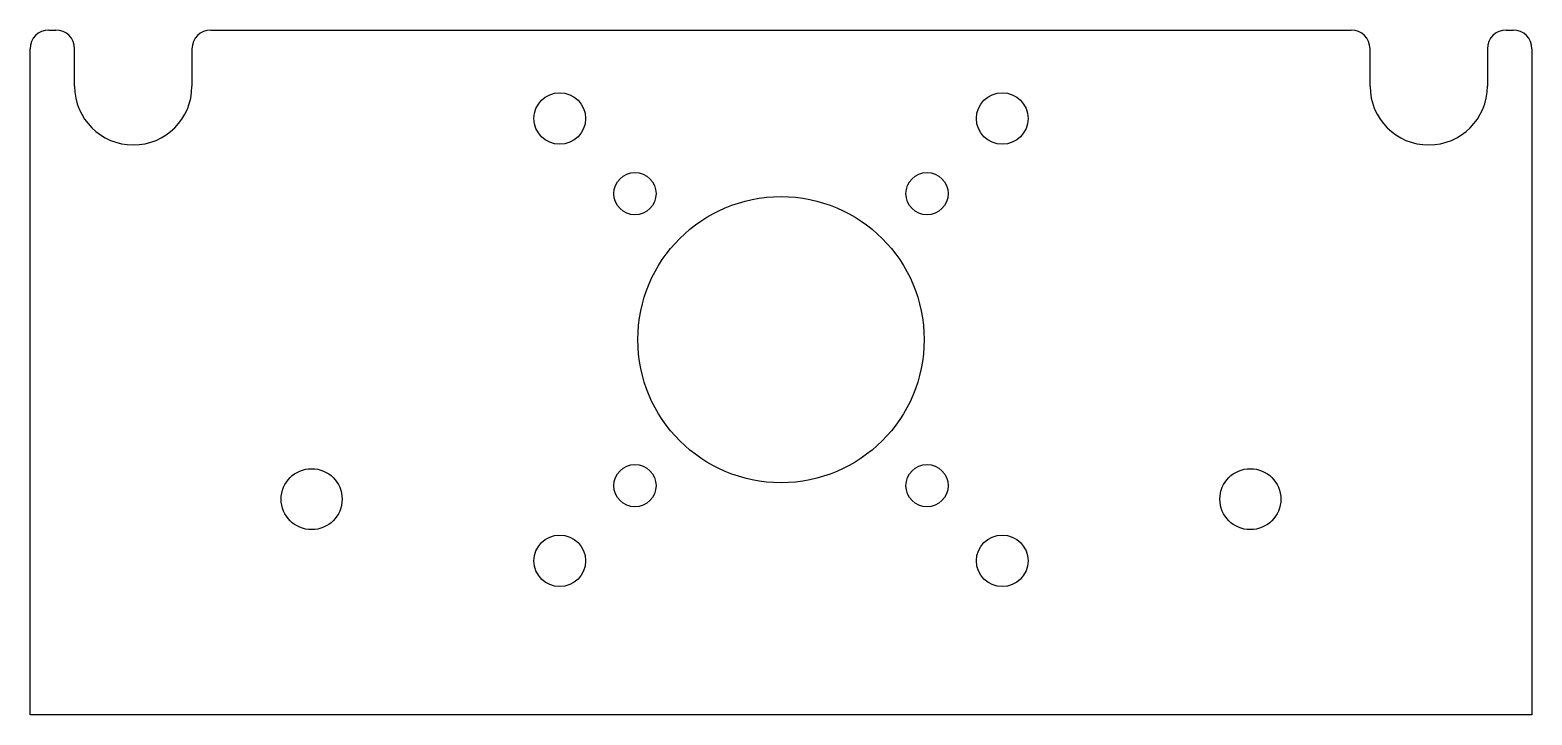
# Model space of a CAD drawing. Header units: millimetres. Extents: x -80 to 80, y -19 to 54.
import ezdxf

# ---------------------------------------------------------------- set-up
doc = ezdxf.new("R2010")
doc.units = ezdxf.units.MM

msp = doc.modelspace()

# ---------------------------------------------------------------- linework, layer by layer
for p, q in [((-78, 54), (-77.25, 54)), ((-60.75, 54), (60.75, 54)), ((77.25, 54), (78, 54)), ((-80, -19), (-80, 52)), ((-75.25, 48), (-75.25, 52)), ((-62.75, 52), (-62.75, 48)), ((62.75, 48), (62.75, 52)), ((75.25, 52), (75.25, 48)), ((80, 52), (80, -19)), ((80, -19), (-80, -19))]:
    msp.add_line(p, q)
for centre, radius in [((-23.57, 44.57), 2.75), ((23.57, 44.57), 2.75), ((-15.56, 36.56), 2.25), ((15.56, 36.56), 2.25), ((0, 21), 15.25), ((-50, 4), 3.25), ((-15.56, 5.44), 2.25), ((15.56, 5.44), 2.25), ((50, 4), 3.25), ((-23.57, -2.57), 2.75), ((23.57, -2.57), 2.75)]:
    msp.add_circle(centre, radius)
for centre, radius, start, end in [((-78, 52), 2, 90, -180), ((-77.25, 52), 2, 0, 90), ((-60.75, 52), 2, 90, 180), ((60.75, 52), 2, 0, 90), ((77.25, 52), 2, 90, 180), ((78, 52), 2, 0, 90), ((-69, 48), 6.25, 180, 0), ((69, 48), 6.25, 180, 0)]:
    msp.add_arc(centre, radius, start, end)

doc.saveas('drawing.dxf')
